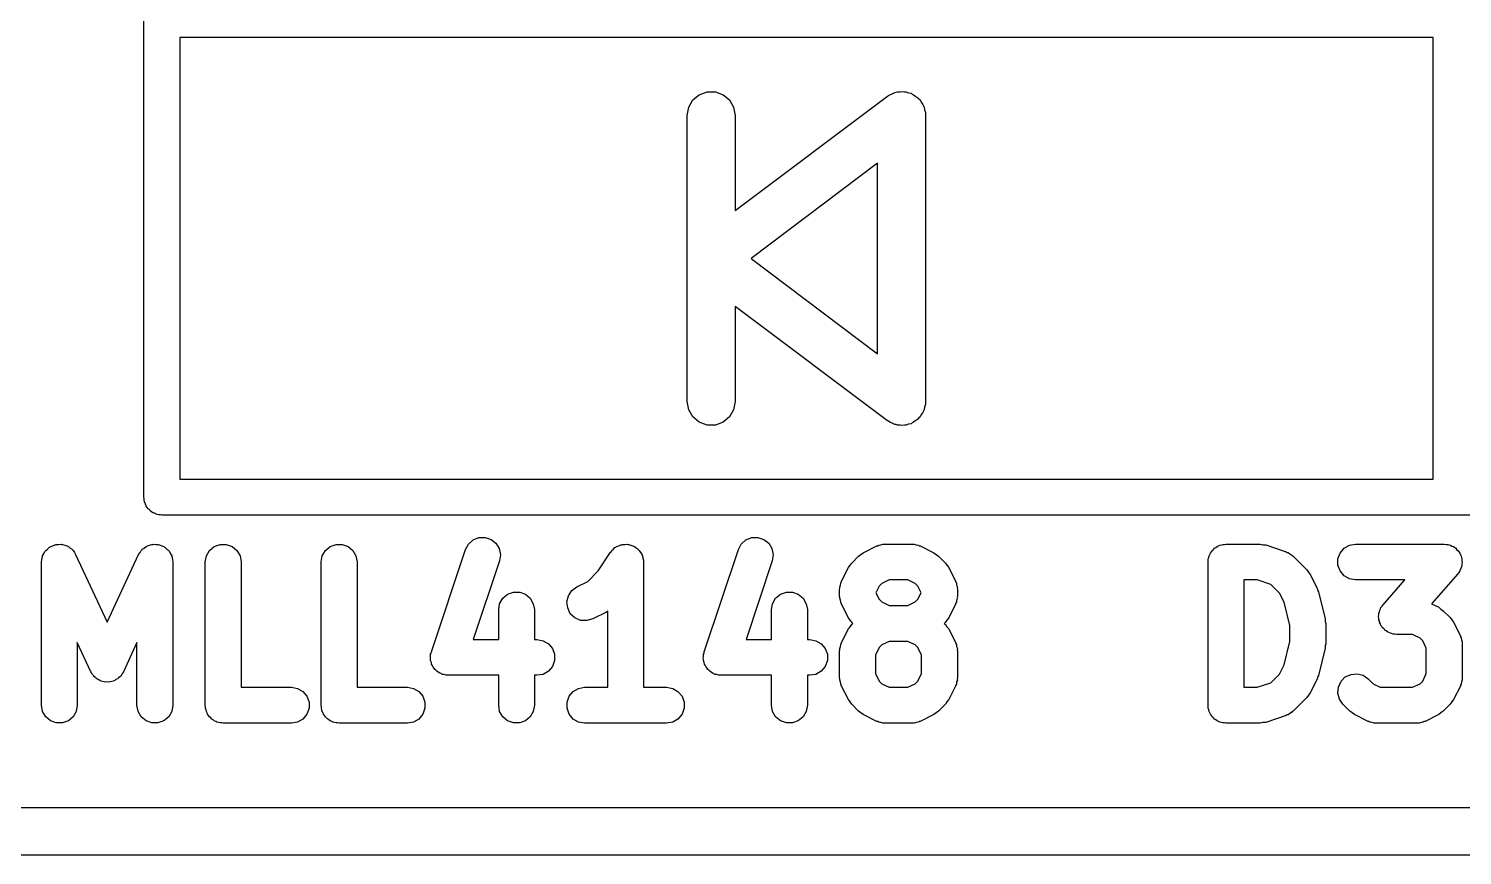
# Model space of a CAD drawing. Extents: x 10 to 287, y -200 to -10.
# Drawn here: x 158.14 to 164.15, y -112.1 to -108.64 of the extents above; entities that cross this region are included whole.
import ezdxf

# ---------------------------------------------------------------- set-up
doc = ezdxf.new("R2010")
doc.units = 0
doc.header["$MEASUREMENT"] = 0
doc.layers.add('BLACK', color=7, linetype='CONTINUOUS')

msp = doc.modelspace()

# ---------------------------------------------------------------- linework, layer by layer
at = {"layer": 'Black'}
for p, q in [((158.625, -110.6), (158.625, -108.6)), ((164.025, -108.675), (158.775, -108.675)), ((158.775, -108.675), (158.775, -110.525)), ((164.025, -110.525), (164.025, -108.675)), ((160.924, -108.936), (160.951, -108.914)), ((160.951, -108.914), (160.984, -108.902)), ((160.984, -108.902), (161.019, -108.902)), ((161.019, -108.902), (161.051, -108.914)), ((161.051, -108.914), (161.078, -108.936)), ((161.102, -109.399), (161.739, -108.92)), ((161.739, -108.92), (161.744, -108.918)), ((161.744, -108.918), (161.749, -108.914)), ((161.749, -108.914), (161.759, -108.91)), ((161.759, -108.91), (161.77, -108.905)), ((161.77, -108.905), (161.776, -108.904)), ((161.776, -108.904), (161.781, -108.902)), ((161.781, -108.902), (161.793, -108.902)), ((161.793, -108.902), (161.804, -108.9)), ((161.804, -108.9), (161.81, -108.902)), ((161.81, -108.902), (161.816, -108.902)), ((161.816, -108.902), (161.827, -108.906)), ((161.827, -108.906), (161.838, -108.908)), ((161.838, -108.908), (161.843, -108.912)), ((161.843, -108.912), (161.849, -108.914)), ((161.849, -108.914), (161.858, -108.921)), ((161.858, -108.921), (161.867, -108.927)), ((160.901, -109.001), (160.907, -108.966)), ((160.907, -108.966), (160.924, -108.936)), ((161.078, -108.936), (161.095, -108.966)), ((161.095, -108.966), (161.102, -109.001)), ((161.867, -108.927), (161.871, -108.932)), ((161.871, -108.932), (161.876, -108.936)), ((161.876, -108.936), (161.881, -108.946)), ((161.881, -108.946), (161.888, -108.955)), ((161.888, -108.955), (161.89, -108.961)), ((161.89, -108.961), (161.893, -108.966)), ((161.893, -108.966), (161.895, -108.978)), ((161.895, -108.978), (161.898, -108.988)), ((160.901, -110.199), (160.901, -109.001)), ((161.102, -109.001), (161.102, -109.399)), ((161.898, -108.988), (161.898, -108.995)), ((161.898, -108.995), (161.899, -109.001)), ((161.899, -109.001), (161.899, -110.199)), ((161.698, -109.201), (161.168, -109.6)), ((161.698, -109.999), (161.698, -109.201)), ((161.168, -109.6), (161.698, -109.999)), ((161.739, -110.28), (161.102, -109.801)), ((161.102, -109.801), (161.102, -110.199)), ((160.907, -110.234), (160.901, -110.199)), ((160.924, -110.264), (160.907, -110.234)), ((161.095, -110.234), (161.078, -110.264)), ((161.102, -110.199), (161.095, -110.234)), ((161.89, -110.239), (161.888, -110.245)), ((161.893, -110.234), (161.89, -110.239)), ((161.895, -110.222), (161.893, -110.234)), ((161.898, -110.212), (161.895, -110.222)), ((161.899, -110.199), (161.898, -110.205)), ((161.898, -110.205), (161.898, -110.212)), ((160.951, -110.286), (160.924, -110.264)), ((160.984, -110.298), (160.951, -110.286)), ((161.019, -110.298), (160.984, -110.298)), ((161.051, -110.286), (161.019, -110.298)), ((161.078, -110.264), (161.051, -110.286)), ((161.744, -110.282), (161.739, -110.28)), ((161.749, -110.286), (161.744, -110.282)), ((161.759, -110.29), (161.749, -110.286)), ((161.77, -110.295), (161.759, -110.29)), ((161.776, -110.296), (161.77, -110.295)), ((161.781, -110.298), (161.776, -110.296)), ((161.793, -110.298), (161.781, -110.298)), ((161.804, -110.3), (161.793, -110.298)), ((161.81, -110.298), (161.804, -110.3)), ((161.816, -110.298), (161.81, -110.298)), ((161.827, -110.294), (161.816, -110.298)), ((161.838, -110.292), (161.827, -110.294)), ((161.843, -110.288), (161.838, -110.292)), ((161.849, -110.286), (161.843, -110.288)), ((161.858, -110.279), (161.849, -110.286)), ((161.867, -110.273), (161.858, -110.279)), ((161.871, -110.268), (161.867, -110.273)), ((161.876, -110.264), (161.871, -110.268)), ((161.881, -110.254), (161.876, -110.264)), ((161.888, -110.245), (161.881, -110.254)), ((158.775, -110.525), (164.025, -110.525)), ((158.626, -110.606), (158.625, -110.6)), ((158.626, -110.613), (158.626, -110.606)), ((158.628, -110.619), (158.626, -110.613)), ((158.63, -110.626), (158.628, -110.619)), ((158.633, -110.631), (158.63, -110.626)), ((158.635, -110.637), (158.633, -110.631)), ((158.639, -110.643), (158.635, -110.637)), ((158.643, -110.648), (158.639, -110.643)), ((158.648, -110.652), (158.643, -110.648)), ((158.652, -110.657), (158.648, -110.652)), ((158.657, -110.661), (158.652, -110.657)), ((158.662, -110.665), (158.657, -110.661)), ((158.669, -110.667), (158.662, -110.665)), ((158.674, -110.67), (158.669, -110.667)), ((158.681, -110.672), (158.674, -110.67)), ((158.687, -110.674), (158.681, -110.672)), ((158.694, -110.674), (158.687, -110.674)), ((158.7, -110.675), (158.694, -110.674)), ((167.1, -110.675), (158.7, -110.675)), ((159.984, -110.796), (160.004, -110.779)), ((160.004, -110.779), (160.028, -110.769)), ((160.028, -110.769), (160.054, -110.769)), ((160.054, -110.769), (160.079, -110.777)), ((160.079, -110.777), (160.099, -110.793)), ((161.127, -110.796), (161.146, -110.779)), ((161.146, -110.779), (161.171, -110.769)), ((161.171, -110.769), (161.197, -110.769)), ((161.197, -110.769), (161.221, -110.777)), ((161.221, -110.777), (161.242, -110.793)), ((158.201, -110.846), (158.206, -110.837)), ((158.206, -110.837), (158.21, -110.828)), ((158.21, -110.828), (158.212, -110.826)), ((158.212, -110.826), (158.214, -110.823)), ((158.214, -110.823), (158.221, -110.817)), ((158.221, -110.817), (158.228, -110.81)), ((158.228, -110.81), (158.231, -110.809)), ((158.231, -110.809), (158.234, -110.806)), ((158.234, -110.806), (158.243, -110.803)), ((158.243, -110.803), (158.252, -110.799)), ((158.252, -110.799), (158.255, -110.799)), ((158.255, -110.799), (158.258, -110.798)), ((158.258, -110.798), (158.268, -110.798)), ((158.268, -110.798), (158.278, -110.797)), ((158.278, -110.797), (158.281, -110.798)), ((158.281, -110.798), (158.284, -110.798)), ((158.284, -110.798), (158.294, -110.801)), ((158.294, -110.801), (158.303, -110.803)), ((158.303, -110.803), (158.306, -110.805)), ((158.306, -110.805), (158.309, -110.806)), ((158.309, -110.806), (158.316, -110.813)), ((158.316, -110.813), (158.324, -110.818)), ((158.324, -110.818), (158.326, -110.821)), ((158.326, -110.821), (158.329, -110.823)), ((158.329, -110.823), (158.334, -110.832)), ((158.334, -110.832), (158.339, -110.84)), ((158.339, -110.84), (158.471, -111.123)), ((158.471, -111.123), (158.603, -110.84)), ((158.603, -110.84), (158.609, -110.832)), ((158.609, -110.832), (158.614, -110.823)), ((158.614, -110.823), (158.617, -110.821)), ((158.617, -110.821), (158.618, -110.818)), ((158.618, -110.818), (158.626, -110.813)), ((158.626, -110.813), (158.634, -110.806)), ((158.634, -110.806), (158.637, -110.805)), ((158.637, -110.805), (158.64, -110.803)), ((158.64, -110.803), (158.649, -110.801)), ((158.649, -110.801), (158.658, -110.798)), ((158.658, -110.798), (158.662, -110.798)), ((158.662, -110.798), (158.665, -110.797)), ((158.665, -110.797), (158.675, -110.798)), ((158.675, -110.798), (158.684, -110.798)), ((158.684, -110.798), (158.688, -110.799)), ((158.688, -110.799), (158.691, -110.799)), ((158.691, -110.799), (158.7, -110.803)), ((158.7, -110.803), (158.709, -110.806)), ((158.709, -110.806), (158.711, -110.809)), ((158.711, -110.809), (158.714, -110.81)), ((158.714, -110.81), (158.721, -110.817)), ((158.721, -110.817), (158.729, -110.823)), ((158.729, -110.823), (158.731, -110.826)), ((158.731, -110.826), (158.733, -110.828)), ((158.733, -110.828), (158.737, -110.837)), ((158.737, -110.837), (158.742, -110.846)), ((158.887, -110.846), (158.9, -110.823)), ((158.9, -110.823), (158.92, -110.806)), ((158.92, -110.806), (158.944, -110.798)), ((158.944, -110.798), (158.97, -110.798)), ((158.97, -110.798), (158.995, -110.806)), ((158.995, -110.806), (159.015, -110.823)), ((159.015, -110.823), (159.028, -110.846)), ((159.372, -110.846), (159.385, -110.823)), ((159.385, -110.823), (159.405, -110.806)), ((159.405, -110.806), (159.43, -110.798)), ((159.43, -110.798), (159.456, -110.798)), ((159.456, -110.798), (159.48, -110.806)), ((159.48, -110.806), (159.5, -110.823)), ((159.5, -110.823), (159.513, -110.846)), ((159.829, -111.248), (159.972, -110.819)), ((159.972, -110.819), (159.984, -110.796)), ((160.099, -110.793), (160.113, -110.815)), ((160.113, -110.815), (160.118, -110.841)), ((160.118, -110.841), (160.114, -110.867)), ((160.527, -110.909), (160.58, -110.83)), ((160.58, -110.83), (160.583, -110.827)), ((160.583, -110.827), (160.585, -110.823)), ((160.585, -110.823), (160.592, -110.817)), ((160.592, -110.817), (160.598, -110.811)), ((160.598, -110.811), (160.602, -110.809)), ((160.602, -110.809), (160.605, -110.806)), ((160.605, -110.806), (160.614, -110.803)), ((160.614, -110.803), (160.622, -110.799)), ((160.622, -110.799), (160.626, -110.799)), ((160.626, -110.799), (160.63, -110.798)), ((160.63, -110.798), (160.639, -110.798)), ((160.639, -110.798), (160.648, -110.797)), ((160.648, -110.797), (160.652, -110.798)), ((160.652, -110.798), (160.656, -110.798)), ((160.656, -110.798), (160.664, -110.801)), ((160.664, -110.801), (160.673, -110.803)), ((160.673, -110.803), (160.676, -110.805)), ((160.676, -110.805), (160.68, -110.806)), ((160.68, -110.806), (160.687, -110.812)), ((160.687, -110.812), (160.695, -110.817)), ((160.695, -110.817), (160.697, -110.821)), ((160.697, -110.821), (160.7, -110.823)), ((160.7, -110.823), (160.705, -110.831)), ((160.705, -110.831), (160.71, -110.838)), ((160.71, -110.838), (160.711, -110.842)), ((160.711, -110.842), (160.713, -110.846)), ((160.972, -111.248), (161.115, -110.819)), ((161.115, -110.819), (161.127, -110.796)), ((161.242, -110.793), (161.255, -110.815)), ((161.255, -110.815), (161.261, -110.841)), ((161.261, -110.841), (161.257, -110.867)), ((161.618, -110.847), (161.628, -110.84)), ((161.628, -110.84), (161.638, -110.833)), ((161.638, -110.833), (161.695, -110.804)), ((161.695, -110.804), (161.699, -110.803)), ((161.699, -110.803), (161.703, -110.801)), ((161.703, -110.801), (161.712, -110.799)), ((161.712, -110.799), (161.72, -110.797)), ((161.72, -110.797), (161.724, -110.797)), ((161.724, -110.797), (161.729, -110.796)), ((161.729, -110.796), (161.843, -110.796)), ((161.843, -110.796), (161.847, -110.797)), ((161.847, -110.797), (161.851, -110.797)), ((161.851, -110.797), (161.86, -110.799)), ((161.86, -110.799), (161.869, -110.801)), ((161.869, -110.801), (161.872, -110.803)), ((161.872, -110.803), (161.876, -110.804)), ((161.876, -110.804), (161.934, -110.833)), ((161.934, -110.833), (161.943, -110.84)), ((161.943, -110.84), (161.953, -110.847)), ((163.087, -110.846), (163.09, -110.84)), ((163.09, -110.84), (163.092, -110.834)), ((163.092, -110.834), (163.096, -110.829)), ((163.096, -110.829), (163.1, -110.823)), ((163.1, -110.823), (163.105, -110.819)), ((163.105, -110.819), (163.109, -110.814)), ((163.109, -110.814), (163.115, -110.811)), ((163.115, -110.811), (163.12, -110.806)), ((163.12, -110.806), (163.126, -110.804)), ((163.126, -110.804), (163.131, -110.801)), ((163.131, -110.801), (163.138, -110.8)), ((163.138, -110.8), (163.144, -110.798)), ((163.144, -110.798), (163.151, -110.798)), ((163.151, -110.798), (163.157, -110.796)), ((163.157, -110.796), (163.3, -110.796)), ((163.3, -110.796), (163.312, -110.799)), ((163.312, -110.799), (163.324, -110.8)), ((163.324, -110.8), (163.409, -110.829)), ((163.409, -110.829), (163.413, -110.831)), ((163.413, -110.831), (163.417, -110.832)), ((163.417, -110.832), (163.425, -110.837)), ((163.425, -110.837), (163.432, -110.841)), ((163.432, -110.841), (163.435, -110.844)), ((163.626, -110.858), (163.635, -110.834)), ((163.635, -110.834), (163.652, -110.814)), ((163.652, -110.814), (163.674, -110.801)), ((163.674, -110.801), (163.7, -110.796)), ((163.7, -110.796), (164.071, -110.796)), ((164.071, -110.796), (164.079, -110.798)), ((164.079, -110.798), (164.086, -110.798)), ((164.086, -110.798), (164.091, -110.8)), ((164.091, -110.8), (164.097, -110.801)), ((164.097, -110.801), (164.103, -110.805)), ((164.103, -110.805), (164.11, -110.807)), ((164.11, -110.807), (164.115, -110.811)), ((164.115, -110.811), (164.12, -110.814)), ((164.12, -110.814), (164.124, -110.82)), ((164.124, -110.82), (164.13, -110.824)), ((164.13, -110.824), (164.133, -110.829)), ((164.133, -110.829), (164.136, -110.834)), ((164.136, -110.834), (164.139, -110.841)), ((164.139, -110.841), (164.142, -110.847)), ((158.196, -110.871), (158.198, -110.862)), ((158.196, -111.471), (158.196, -110.871)), ((158.198, -110.862), (158.199, -110.852)), ((158.199, -110.852), (158.2, -110.849)), ((158.2, -110.849), (158.201, -110.846)), ((158.742, -110.846), (158.742, -110.849)), ((158.742, -110.849), (158.744, -110.852)), ((158.744, -110.852), (158.745, -110.862)), ((158.745, -110.862), (158.746, -110.871)), ((158.746, -110.871), (158.746, -111.471)), ((158.882, -110.871), (158.887, -110.846)), ((158.882, -111.471), (158.882, -110.871)), ((159.028, -110.846), (159.032, -110.871)), ((159.032, -110.871), (159.032, -111.396)), ((159.368, -110.871), (159.372, -110.846)), ((159.368, -111.471), (159.368, -110.871)), ((159.513, -110.846), (159.518, -110.871)), ((159.518, -110.871), (159.518, -111.396)), ((160.114, -110.867), (160.004, -111.196)), ((160.713, -110.846), (160.715, -110.855)), ((160.715, -110.855), (160.717, -110.863)), ((160.717, -110.863), (160.717, -110.867)), ((160.717, -110.867), (160.718, -110.871)), ((160.718, -110.871), (160.718, -111.396)), ((161.257, -110.867), (161.147, -111.196)), ((161.547, -110.952), (161.576, -110.895)), ((161.576, -110.895), (161.583, -110.885)), ((161.583, -110.885), (161.59, -110.876)), ((161.59, -110.876), (161.618, -110.847)), ((161.953, -110.847), (161.982, -110.876)), ((161.982, -110.876), (161.988, -110.885)), ((161.988, -110.885), (161.996, -110.895)), ((161.996, -110.895), (162.024, -110.952)), ((163.082, -110.871), (163.083, -110.865)), ((163.082, -111.471), (163.082, -110.871)), ((163.083, -110.858), (163.086, -110.852)), ((163.083, -110.865), (163.083, -110.858)), ((163.086, -110.852), (163.087, -110.846)), ((163.435, -110.844), (163.439, -110.847)), ((163.439, -110.847), (163.496, -110.904)), ((163.626, -110.884), (163.626, -110.858)), ((163.635, -110.909), (163.626, -110.884)), ((164.138, -110.903), (164.136, -110.909)), ((164.141, -110.899), (164.138, -110.903)), ((164.143, -110.891), (164.141, -110.899)), ((164.142, -110.847), (164.143, -110.853)), ((164.143, -110.853), (164.145, -110.858)), ((164.145, -110.884), (164.143, -110.891)), ((164.145, -110.858), (164.145, -110.866)), ((164.145, -110.866), (164.146, -110.873)), ((164.146, -110.873), (164.145, -110.879)), ((164.145, -110.879), (164.145, -110.884)), ((160.438, -110.976), (160.484, -110.953)), ((160.484, -110.953), (160.527, -110.909)), ((161.542, -110.969), (161.544, -110.96)), ((161.544, -110.96), (161.546, -110.956)), ((161.546, -110.956), (161.547, -110.952)), ((161.716, -110.962), (161.704, -110.973)), ((161.746, -110.946), (161.716, -110.962)), ((161.825, -110.946), (161.746, -110.946)), ((161.856, -110.962), (161.825, -110.946)), ((161.867, -110.973), (161.856, -110.962)), ((162.024, -110.952), (162.025, -110.956)), ((162.025, -110.956), (162.028, -110.96)), ((162.028, -110.96), (162.029, -110.969)), ((163.232, -110.946), (163.232, -111.396)), ((163.288, -110.946), (163.232, -110.946)), ((163.345, -110.966), (163.288, -110.946)), ((163.496, -110.904), (163.503, -110.914)), ((163.503, -110.914), (163.51, -110.924)), ((163.51, -110.924), (163.539, -110.981)), ((163.652, -110.929), (163.635, -110.909)), ((163.674, -110.942), (163.652, -110.929)), ((163.7, -110.946), (163.674, -110.942)), ((163.906, -110.946), (163.7, -110.946)), ((163.815, -111.051), (163.906, -110.946)), ((164.128, -110.921), (164.018, -111.047)), ((164.132, -110.915), (164.128, -110.921)), ((164.136, -110.909), (164.132, -110.915)), ((160.115, -111.046), (160.128, -111.023)), ((160.128, -111.023), (160.148, -111.006)), ((160.148, -111.006), (160.173, -110.998)), ((160.173, -110.998), (160.199, -110.998)), ((160.199, -110.998), (160.223, -111.006)), ((160.223, -111.006), (160.243, -111.023)), ((160.243, -111.023), (160.256, -111.046)), ((160.397, -111.038), (160.403, -111.013)), ((160.403, -111.013), (160.417, -110.991)), ((160.417, -110.991), (160.438, -110.976)), ((161.258, -111.046), (161.271, -111.023)), ((161.271, -111.023), (161.291, -111.006)), ((161.291, -111.006), (161.316, -110.998)), ((161.316, -110.998), (161.342, -110.998)), ((161.342, -110.998), (161.366, -111.006)), ((161.366, -111.006), (161.386, -111.023)), ((161.386, -111.023), (161.399, -111.046)), ((161.539, -110.986), (161.54, -110.981)), ((161.539, -111.014), (161.539, -110.986)), ((161.54, -111.019), (161.539, -111.014)), ((161.54, -110.977), (161.542, -110.969)), ((161.54, -110.981), (161.54, -110.977)), ((161.54, -111.023), (161.54, -111.019)), ((161.542, -111.031), (161.54, -111.023)), ((161.704, -110.973), (161.691, -111)), ((161.691, -111), (161.704, -111.027)), ((161.88, -111), (161.867, -110.973)), ((161.867, -111.027), (161.88, -111)), ((162.029, -110.969), (162.032, -110.977)), ((162.032, -111.023), (162.029, -111.031)), ((162.032, -110.977), (162.031, -110.981)), ((162.031, -110.981), (162.032, -110.986)), ((162.032, -111.014), (162.031, -111.019)), ((162.031, -111.019), (162.032, -111.023)), ((162.032, -110.986), (162.032, -111.014)), ((163.381, -111.002), (163.345, -110.966)), ((163.401, -111.04), (163.381, -111.002)), ((163.539, -110.981), (163.541, -110.989)), ((163.541, -110.989), (163.544, -110.996)), ((163.544, -110.996), (163.573, -111.11)), ((160.111, -111.071), (160.115, -111.046)), ((160.111, -111.196), (160.111, -111.071)), ((160.256, -111.046), (160.261, -111.071)), ((160.261, -111.071), (160.261, -111.196)), ((160.4, -111.064), (160.397, -111.038)), ((160.411, -111.088), (160.4, -111.064)), ((160.562, -111.081), (160.505, -111.11)), ((160.568, -111.077), (160.562, -111.081)), ((160.568, -111.396), (160.568, -111.077)), ((161.254, -111.071), (161.258, -111.046)), ((161.254, -111.196), (161.254, -111.071)), ((161.399, -111.046), (161.404, -111.071)), ((161.404, -111.071), (161.404, -111.196)), ((161.544, -111.04), (161.542, -111.031)), ((161.546, -111.044), (161.544, -111.04)), ((161.547, -111.048), (161.546, -111.044)), ((161.576, -111.105), (161.547, -111.048)), ((161.704, -111.027), (161.716, -111.038)), ((161.716, -111.038), (161.746, -111.054)), ((161.746, -111.054), (161.825, -111.054)), ((161.825, -111.054), (161.856, -111.038)), ((161.856, -111.038), (161.867, -111.027)), ((162.024, -111.048), (161.996, -111.105)), ((162.025, -111.044), (162.024, -111.048)), ((162.028, -111.04), (162.025, -111.044)), ((162.029, -111.031), (162.028, -111.04)), ((163.425, -111.138), (163.401, -111.04)), ((163.798, -111.087), (163.8, -111.08)), ((163.8, -111.08), (163.801, -111.073)), ((163.801, -111.073), (163.804, -111.068)), ((163.804, -111.068), (163.806, -111.062)), ((163.806, -111.062), (163.811, -111.057)), ((163.811, -111.057), (163.815, -111.051)), ((164.018, -111.047), (164.048, -111.061)), ((164.048, -111.061), (164.057, -111.069)), ((164.057, -111.069), (164.067, -111.076)), ((164.067, -111.076), (164.096, -111.104)), ((160.43, -111.105), (160.411, -111.088)), ((160.454, -111.116), (160.43, -111.105)), ((160.48, -111.117), (160.454, -111.116)), ((160.505, -111.11), (160.48, -111.117)), ((161.583, -111.115), (161.576, -111.105)), ((161.576, -111.152), (161.583, -111.143)), ((161.59, -111.124), (161.583, -111.115)), ((161.583, -111.143), (161.59, -111.133)), ((161.594, -111.129), (161.59, -111.124)), ((161.59, -111.133), (161.594, -111.129)), ((161.982, -111.124), (161.977, -111.129)), ((161.977, -111.129), (161.982, -111.133)), ((161.988, -111.115), (161.982, -111.124)), ((161.982, -111.133), (161.988, -111.143)), ((161.996, -111.105), (161.988, -111.115)), ((161.988, -111.143), (161.996, -111.152)), ((163.425, -111.205), (163.425, -111.138)), ((163.573, -111.11), (163.573, -111.12)), ((163.573, -111.12), (163.575, -111.129)), ((163.575, -111.129), (163.575, -111.214)), ((163.796, -111.098), (163.798, -111.093)), ((163.798, -111.106), (163.796, -111.098)), ((163.798, -111.093), (163.798, -111.087)), ((163.798, -111.113), (163.798, -111.106)), ((163.8, -111.118), (163.798, -111.113)), ((163.8, -111.124), (163.8, -111.118)), ((163.804, -111.131), (163.8, -111.124)), ((163.806, -111.137), (163.804, -111.131)), ((163.81, -111.142), (163.806, -111.137)), ((163.813, -111.147), (163.81, -111.142)), ((164.096, -111.104), (164.103, -111.114)), ((164.103, -111.114), (164.11, -111.124)), ((164.11, -111.124), (164.139, -111.181)), ((160.004, -111.196), (160.111, -111.196)), ((160.261, -111.196), (160.271, -111.196)), ((160.271, -111.196), (160.297, -111.201)), ((160.297, -111.201), (160.32, -111.214)), ((161.147, -111.196), (161.254, -111.196)), ((161.404, -111.196), (161.414, -111.196)), ((161.414, -111.196), (161.44, -111.201)), ((161.44, -111.201), (161.462, -111.214)), ((161.547, -111.209), (161.576, -111.152)), ((161.996, -111.152), (162.024, -111.209)), ((163.819, -111.152), (163.813, -111.147)), ((163.823, -111.157), (163.819, -111.152)), ((163.828, -111.16), (163.823, -111.157)), ((163.833, -111.164), (163.828, -111.16)), ((163.839, -111.167), (163.833, -111.164)), ((163.846, -111.17), (163.839, -111.167)), ((163.851, -111.171), (163.846, -111.17)), ((163.857, -111.174), (163.851, -111.171)), ((163.864, -111.174), (163.857, -111.174)), ((163.871, -111.175), (163.864, -111.174)), ((163.939, -111.175), (163.871, -111.175)), ((163.97, -111.19), (163.939, -111.175)), ((163.981, -111.202), (163.97, -111.19)), ((163.996, -111.232), (163.981, -111.202)), ((164.139, -111.181), (164.14, -111.185)), ((164.14, -111.185), (164.142, -111.189)), ((164.142, -111.189), (164.143, -111.197)), ((164.143, -111.197), (164.146, -111.206)), ((158.403, -111.332), (158.346, -111.209)), ((158.346, -111.209), (158.346, -111.471)), ((158.596, -111.209), (158.539, -111.332)), ((158.596, -111.471), (158.596, -111.209)), ((159.826, -111.258), (159.828, -111.253)), ((159.826, -111.266), (159.826, -111.258)), ((159.828, -111.253), (159.829, -111.248)), ((160.32, -111.214), (160.336, -111.234)), ((160.336, -111.234), (160.345, -111.258)), ((160.345, -111.258), (160.345, -111.284)), ((160.969, -111.258), (160.971, -111.253)), ((160.969, -111.266), (160.969, -111.258)), ((160.971, -111.253), (160.972, -111.248)), ((161.462, -111.214), (161.479, -111.234)), ((161.479, -111.234), (161.488, -111.258)), ((161.488, -111.258), (161.488, -111.284)), ((161.539, -111.243), (161.54, -111.239)), ((161.539, -111.357), (161.539, -111.243)), ((161.54, -111.234), (161.542, -111.226)), ((161.54, -111.239), (161.54, -111.234)), ((161.542, -111.226), (161.544, -111.217)), ((161.544, -111.217), (161.546, -111.213)), ((161.546, -111.213), (161.547, -111.209)), ((161.704, -111.23), (161.689, -111.261)), ((161.689, -111.261), (161.689, -111.339)), ((161.716, -111.219), (161.704, -111.23)), ((161.746, -111.204), (161.716, -111.219)), ((161.825, -111.204), (161.746, -111.204)), ((161.856, -111.219), (161.825, -111.204)), ((161.867, -111.23), (161.856, -111.219)), ((161.882, -111.261), (161.867, -111.23)), ((161.882, -111.339), (161.882, -111.261)), ((162.024, -111.209), (162.025, -111.213)), ((162.025, -111.213), (162.028, -111.217)), ((162.028, -111.217), (162.029, -111.226)), ((162.029, -111.226), (162.032, -111.234)), ((162.032, -111.234), (162.031, -111.239)), ((162.031, -111.239), (162.032, -111.243)), ((162.032, -111.243), (162.032, -111.357)), ((163.401, -111.302), (163.425, -111.205)), ((163.573, -111.232), (163.544, -111.347)), ((163.575, -111.214), (163.573, -111.223)), ((163.573, -111.223), (163.573, -111.232)), ((163.996, -111.339), (163.996, -111.232)), ((164.146, -111.206), (164.146, -111.21)), ((164.146, -111.21), (164.146, -111.214)), ((164.146, -111.214), (164.146, -111.357)), ((159.825, -111.273), (159.826, -111.266)), ((159.826, -111.279), (159.825, -111.273)), ((159.826, -111.284), (159.826, -111.279)), ((159.829, -111.292), (159.826, -111.284)), ((159.83, -111.299), (159.829, -111.292)), ((159.833, -111.304), (159.83, -111.299)), ((159.835, -111.309), (159.833, -111.304)), ((159.84, -111.315), (159.835, -111.309)), ((159.844, -111.321), (159.84, -111.315)), ((159.848, -111.325), (159.844, -111.321)), ((160.336, -111.309), (160.32, -111.329)), ((160.345, -111.284), (160.336, -111.309)), ((160.968, -111.273), (160.969, -111.266)), ((160.969, -111.279), (160.968, -111.273)), ((160.969, -111.284), (160.969, -111.279)), ((160.972, -111.292), (160.969, -111.284)), ((160.973, -111.299), (160.972, -111.292)), ((160.976, -111.304), (160.973, -111.299)), ((160.978, -111.309), (160.976, -111.304)), ((160.983, -111.315), (160.978, -111.309)), ((160.987, -111.321), (160.983, -111.315)), ((160.991, -111.325), (160.987, -111.321)), ((161.479, -111.309), (161.462, -111.329)), ((161.488, -111.284), (161.479, -111.309)), ((163.381, -111.341), (163.401, -111.302)), ((158.407, -111.337), (158.403, -111.332)), ((158.41, -111.343), (158.407, -111.337)), ((158.415, -111.348), (158.41, -111.343)), ((158.418, -111.353), (158.415, -111.348)), ((158.424, -111.357), (158.418, -111.353)), ((158.428, -111.361), (158.424, -111.357)), ((158.434, -111.364), (158.428, -111.361)), ((158.44, -111.368), (158.434, -111.364)), ((158.446, -111.37), (158.44, -111.368)), ((158.452, -111.372), (158.446, -111.37)), ((158.459, -111.373), (158.452, -111.372)), ((158.465, -111.375), (158.459, -111.373)), ((158.471, -111.374), (158.465, -111.375)), ((158.478, -111.375), (158.471, -111.374)), ((158.484, -111.373), (158.478, -111.375)), ((158.491, -111.372), (158.484, -111.373)), ((158.497, -111.37), (158.491, -111.372)), ((158.503, -111.368), (158.497, -111.37)), ((158.508, -111.364), (158.503, -111.368)), ((158.514, -111.361), (158.508, -111.364)), ((158.519, -111.357), (158.514, -111.361)), ((158.524, -111.353), (158.519, -111.357)), ((158.528, -111.348), (158.524, -111.353)), ((158.533, -111.343), (158.528, -111.348)), ((158.536, -111.337), (158.533, -111.343)), ((158.539, -111.332), (158.536, -111.337)), ((159.852, -111.329), (159.848, -111.325)), ((159.858, -111.333), (159.852, -111.329)), ((159.864, -111.337), (159.858, -111.333)), ((159.87, -111.339), (159.864, -111.337)), ((159.874, -111.342), (159.87, -111.339)), ((159.882, -111.343), (159.874, -111.342)), ((159.889, -111.346), (159.882, -111.343)), ((159.895, -111.345), (159.889, -111.346)), ((159.9, -111.346), (159.895, -111.345)), ((160.111, -111.346), (159.9, -111.346)), ((160.111, -111.471), (160.111, -111.346)), ((160.271, -111.346), (160.261, -111.346)), ((160.261, -111.346), (160.261, -111.471)), ((160.297, -111.342), (160.271, -111.346)), ((160.32, -111.329), (160.297, -111.342)), ((160.995, -111.329), (160.991, -111.325)), ((161.001, -111.333), (160.995, -111.329)), ((161.007, -111.337), (161.001, -111.333)), ((161.012, -111.339), (161.007, -111.337)), ((161.017, -111.342), (161.012, -111.339)), ((161.025, -111.343), (161.017, -111.342)), ((161.032, -111.346), (161.025, -111.343)), ((161.037, -111.345), (161.032, -111.346)), ((161.043, -111.346), (161.037, -111.345)), ((161.254, -111.346), (161.043, -111.346)), ((161.254, -111.471), (161.254, -111.346)), ((161.414, -111.346), (161.404, -111.346)), ((161.404, -111.346), (161.404, -111.471)), ((161.44, -111.342), (161.414, -111.346)), ((161.462, -111.329), (161.44, -111.342)), ((161.54, -111.361), (161.539, -111.357)), ((161.54, -111.366), (161.54, -111.361)), ((161.542, -111.374), (161.54, -111.366)), ((161.544, -111.383), (161.542, -111.374)), ((161.546, -111.387), (161.544, -111.383)), ((161.689, -111.339), (161.704, -111.37)), ((161.704, -111.37), (161.716, -111.381)), ((161.716, -111.381), (161.746, -111.396)), ((161.825, -111.396), (161.856, -111.381)), ((161.856, -111.381), (161.867, -111.37)), ((161.867, -111.37), (161.882, -111.339)), ((162.028, -111.383), (162.025, -111.387)), ((162.029, -111.374), (162.028, -111.383)), ((162.032, -111.366), (162.029, -111.374)), ((162.032, -111.357), (162.031, -111.361)), ((162.031, -111.361), (162.032, -111.366)), ((163.288, -111.396), (163.345, -111.377)), ((163.345, -111.377), (163.381, -111.341)), ((163.539, -111.362), (163.51, -111.419)), ((163.541, -111.354), (163.539, -111.362)), ((163.544, -111.347), (163.541, -111.354)), ((163.628, -111.395), (163.639, -111.371)), ((163.639, -111.371), (163.657, -111.353)), ((163.657, -111.353), (163.681, -111.342)), ((163.681, -111.342), (163.707, -111.34)), ((163.707, -111.34), (163.732, -111.346)), ((163.732, -111.346), (163.753, -111.361)), ((163.753, -111.361), (163.773, -111.381)), ((163.773, -111.381), (163.803, -111.396)), ((163.939, -111.396), (163.97, -111.381)), ((163.97, -111.381), (163.981, -111.37)), ((163.981, -111.37), (163.996, -111.339)), ((164.142, -111.383), (164.14, -111.387)), ((164.143, -111.374), (164.142, -111.383)), ((164.146, -111.366), (164.143, -111.374)), ((164.146, -111.357), (164.146, -111.361)), ((164.146, -111.361), (164.146, -111.366)), ((159.032, -111.396), (159.243, -111.396)), ((159.243, -111.396), (159.269, -111.401)), ((159.269, -111.401), (159.291, -111.414)), ((159.291, -111.414), (159.308, -111.434)), ((159.308, -111.434), (159.317, -111.458)), ((159.518, -111.396), (159.729, -111.396)), ((159.729, -111.396), (159.754, -111.401)), ((159.754, -111.401), (159.777, -111.414)), ((159.777, -111.414), (159.794, -111.434)), ((159.794, -111.434), (159.802, -111.458)), ((160.398, -111.458), (160.406, -111.434)), ((160.406, -111.434), (160.423, -111.414)), ((160.423, -111.414), (160.446, -111.401)), ((160.446, -111.401), (160.471, -111.396)), ((160.471, -111.396), (160.568, -111.396)), ((160.718, -111.396), (160.814, -111.396)), ((160.814, -111.396), (160.84, -111.401)), ((160.84, -111.401), (160.862, -111.414)), ((160.862, -111.414), (160.879, -111.434)), ((160.879, -111.434), (160.888, -111.458)), ((161.547, -111.391), (161.546, -111.387)), ((161.576, -111.448), (161.547, -111.391)), ((161.746, -111.396), (161.825, -111.396)), ((162.024, -111.391), (161.996, -111.448)), ((162.025, -111.387), (162.024, -111.391)), ((163.232, -111.396), (163.288, -111.396)), ((163.496, -111.439), (163.439, -111.496)), ((163.503, -111.429), (163.496, -111.439)), ((163.51, -111.419), (163.503, -111.429)), ((163.625, -111.421), (163.628, -111.395)), ((163.632, -111.446), (163.625, -111.421)), ((163.803, -111.396), (163.939, -111.396)), ((164.139, -111.391), (164.11, -111.448)), ((164.14, -111.387), (164.139, -111.391)), ((158.201, -111.497), (158.196, -111.471)), ((158.214, -111.52), (158.201, -111.497)), ((158.342, -111.497), (158.329, -111.52)), ((158.346, -111.471), (158.342, -111.497)), ((158.601, -111.497), (158.596, -111.471)), ((158.614, -111.52), (158.601, -111.497)), ((158.742, -111.497), (158.729, -111.52)), ((158.746, -111.471), (158.742, -111.497)), ((158.883, -111.478), (158.882, -111.471)), ((158.883, -111.484), (158.883, -111.478)), ((158.886, -111.491), (158.883, -111.484)), ((158.887, -111.497), (158.886, -111.491)), ((158.89, -111.503), (158.887, -111.497)), ((158.892, -111.509), (158.89, -111.503)), ((159.317, -111.484), (159.308, -111.509)), ((159.317, -111.458), (159.317, -111.484)), ((159.369, -111.478), (159.368, -111.471)), ((159.369, -111.484), (159.369, -111.478)), ((159.371, -111.491), (159.369, -111.484)), ((159.372, -111.497), (159.371, -111.491)), ((159.376, -111.503), (159.372, -111.497)), ((159.378, -111.509), (159.376, -111.503)), ((159.802, -111.484), (159.794, -111.509)), ((159.802, -111.458), (159.802, -111.484)), ((160.115, -111.497), (160.111, -111.471)), ((160.128, -111.52), (160.115, -111.497)), ((160.256, -111.497), (160.243, -111.52)), ((160.261, -111.471), (160.256, -111.497)), ((160.398, -111.484), (160.398, -111.458)), ((160.406, -111.509), (160.398, -111.484)), ((160.888, -111.484), (160.879, -111.509)), ((160.888, -111.458), (160.888, -111.484)), ((161.258, -111.497), (161.254, -111.471)), ((161.271, -111.52), (161.258, -111.497)), ((161.399, -111.497), (161.386, -111.52)), ((161.404, -111.471), (161.399, -111.497)), ((161.583, -111.457), (161.576, -111.448)), ((161.59, -111.467), (161.583, -111.457)), ((161.618, -111.496), (161.59, -111.467)), ((161.628, -111.503), (161.618, -111.496)), ((161.638, -111.51), (161.628, -111.503)), ((161.943, -111.503), (161.934, -111.51)), ((161.953, -111.496), (161.943, -111.503)), ((161.982, -111.467), (161.953, -111.496)), ((161.988, -111.457), (161.982, -111.467)), ((161.996, -111.448), (161.988, -111.457)), ((163.083, -111.478), (163.082, -111.471)), ((163.083, -111.484), (163.083, -111.478)), ((163.086, -111.491), (163.083, -111.484)), ((163.087, -111.497), (163.086, -111.491)), ((163.09, -111.503), (163.087, -111.497)), ((163.092, -111.509), (163.09, -111.503)), ((163.432, -111.502), (163.425, -111.506)), ((163.435, -111.498), (163.432, -111.502)), ((163.439, -111.496), (163.435, -111.498)), ((163.647, -111.467), (163.632, -111.446)), ((163.676, -111.496), (163.647, -111.467)), ((163.685, -111.503), (163.676, -111.496)), ((163.695, -111.51), (163.685, -111.503)), ((164.057, -111.503), (164.048, -111.51)), ((164.067, -111.496), (164.057, -111.503)), ((164.096, -111.467), (164.067, -111.496)), ((164.103, -111.457), (164.096, -111.467)), ((164.11, -111.448), (164.103, -111.457)), ((158.234, -111.536), (158.214, -111.52)), ((158.258, -111.545), (158.234, -111.536)), ((158.284, -111.545), (158.258, -111.545)), ((158.309, -111.536), (158.284, -111.545)), ((158.329, -111.52), (158.309, -111.536)), ((158.634, -111.536), (158.614, -111.52)), ((158.658, -111.545), (158.634, -111.536)), ((158.684, -111.545), (158.658, -111.545)), ((158.709, -111.536), (158.684, -111.545)), ((158.729, -111.52), (158.709, -111.536)), ((158.896, -111.514), (158.892, -111.509)), ((158.9, -111.52), (158.896, -111.514)), ((158.905, -111.524), (158.9, -111.52)), ((158.909, -111.529), (158.905, -111.524)), ((158.915, -111.532), (158.909, -111.529)), ((158.92, -111.536), (158.915, -111.532)), ((158.926, -111.539), (158.92, -111.536)), ((158.931, -111.542), (158.926, -111.539)), ((158.938, -111.543), (158.931, -111.542)), ((158.944, -111.545), (158.938, -111.543)), ((158.951, -111.545), (158.944, -111.545)), ((158.957, -111.546), (158.951, -111.545)), ((159.243, -111.546), (158.957, -111.546)), ((159.269, -111.542), (159.243, -111.546)), ((159.291, -111.529), (159.269, -111.542)), ((159.308, -111.509), (159.291, -111.529)), ((159.382, -111.514), (159.378, -111.509)), ((159.385, -111.52), (159.382, -111.514)), ((159.39, -111.524), (159.385, -111.52)), ((159.395, -111.529), (159.39, -111.524)), ((159.4, -111.532), (159.395, -111.529)), ((159.405, -111.536), (159.4, -111.532)), ((159.412, -111.539), (159.405, -111.536)), ((159.417, -111.542), (159.412, -111.539)), ((159.424, -111.543), (159.417, -111.542)), ((159.43, -111.545), (159.424, -111.543)), ((159.436, -111.545), (159.43, -111.545)), ((159.443, -111.546), (159.436, -111.545)), ((159.729, -111.546), (159.443, -111.546)), ((159.754, -111.542), (159.729, -111.546)), ((159.777, -111.529), (159.754, -111.542)), ((159.794, -111.509), (159.777, -111.529)), ((160.148, -111.536), (160.128, -111.52)), ((160.173, -111.545), (160.148, -111.536)), ((160.199, -111.545), (160.173, -111.545)), ((160.223, -111.536), (160.199, -111.545)), ((160.243, -111.52), (160.223, -111.536)), ((160.423, -111.529), (160.406, -111.509)), ((160.446, -111.542), (160.423, -111.529)), ((160.471, -111.546), (160.446, -111.542)), ((160.814, -111.546), (160.471, -111.546)), ((160.84, -111.542), (160.814, -111.546)), ((160.862, -111.529), (160.84, -111.542)), ((160.879, -111.509), (160.862, -111.529)), ((161.291, -111.536), (161.271, -111.52)), ((161.316, -111.545), (161.291, -111.536)), ((161.342, -111.545), (161.316, -111.545)), ((161.366, -111.536), (161.342, -111.545)), ((161.386, -111.52), (161.366, -111.536)), ((161.695, -111.539), (161.638, -111.51)), ((161.699, -111.54), (161.695, -111.539)), ((161.703, -111.542), (161.699, -111.54)), ((161.712, -111.543), (161.703, -111.542)), ((161.72, -111.546), (161.712, -111.543)), ((161.724, -111.546), (161.72, -111.546)), ((161.729, -111.546), (161.724, -111.546)), ((161.843, -111.546), (161.729, -111.546)), ((161.847, -111.546), (161.843, -111.546)), ((161.851, -111.546), (161.847, -111.546)), ((161.86, -111.543), (161.851, -111.546)), ((161.869, -111.542), (161.86, -111.543)), ((161.872, -111.54), (161.869, -111.542)), ((161.876, -111.539), (161.872, -111.54)), ((161.934, -111.51), (161.876, -111.539)), ((163.096, -111.514), (163.092, -111.509)), ((163.1, -111.52), (163.096, -111.514)), ((163.105, -111.524), (163.1, -111.52)), ((163.109, -111.529), (163.105, -111.524)), ((163.115, -111.532), (163.109, -111.529)), ((163.12, -111.536), (163.115, -111.532)), ((163.126, -111.539), (163.12, -111.536)), ((163.131, -111.542), (163.126, -111.539)), ((163.138, -111.543), (163.131, -111.542)), ((163.144, -111.545), (163.138, -111.543)), ((163.151, -111.545), (163.144, -111.545)), ((163.157, -111.546), (163.151, -111.545)), ((163.3, -111.546), (163.157, -111.546)), ((163.312, -111.544), (163.3, -111.546)), ((163.324, -111.543), (163.312, -111.544)), ((163.409, -111.514), (163.324, -111.543)), ((163.413, -111.512), (163.409, -111.514)), ((163.417, -111.511), (163.413, -111.512)), ((163.425, -111.506), (163.417, -111.511)), ((163.752, -111.539), (163.695, -111.51)), ((163.756, -111.54), (163.752, -111.539)), ((163.76, -111.542), (163.756, -111.54)), ((163.769, -111.543), (163.76, -111.542)), ((163.777, -111.546), (163.769, -111.543)), ((163.781, -111.546), (163.777, -111.546)), ((163.786, -111.546), (163.781, -111.546)), ((163.957, -111.546), (163.786, -111.546)), ((163.961, -111.546), (163.957, -111.546)), ((163.966, -111.546), (163.961, -111.546)), ((163.974, -111.543), (163.966, -111.546)), ((163.983, -111.542), (163.974, -111.543)), ((163.987, -111.54), (163.983, -111.542)), ((163.991, -111.539), (163.987, -111.54)), ((164.048, -111.51), (163.991, -111.539)), ((118, -111.9), (207.996, -111.9)), ((208, -112.1), (117.9, -112.1))]:
    msp.add_line(p, q, dxfattribs=at)

doc.saveas('drawing.dxf')
